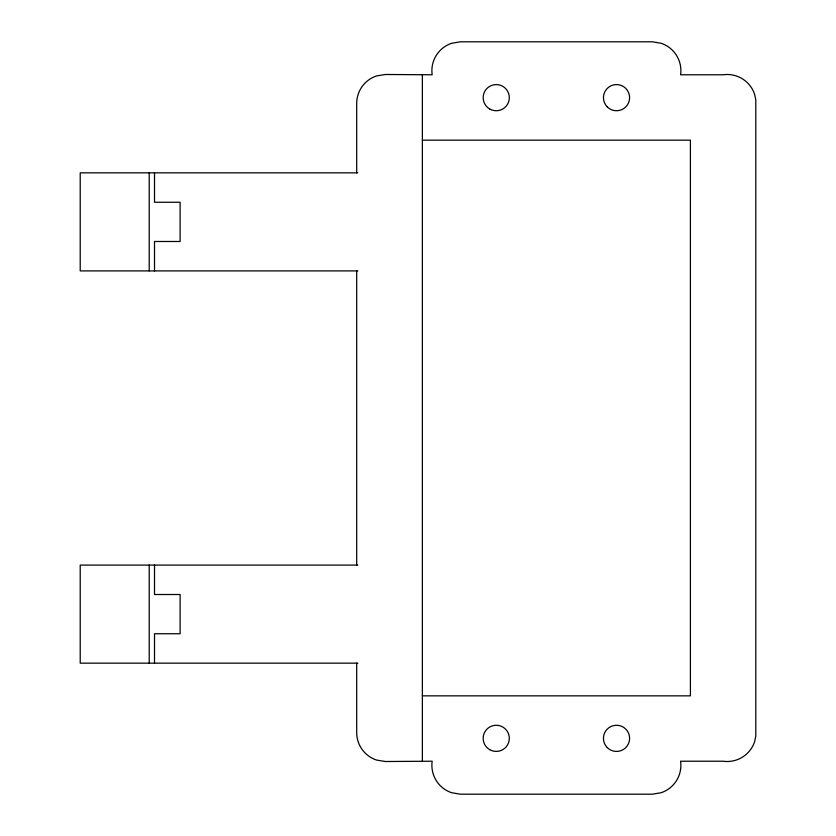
<?xml version="1.0" encoding="UTF-8"?>
<svg xmlns="http://www.w3.org/2000/svg" width="836" height="836" viewBox="0 0 836 836"><rect width="100%" height="100%" fill="white"/><g stroke="black" fill="none" stroke-linecap="round" stroke-linejoin="round"><path stroke-width="1.25" d="M422.368 140.155L690.411 140.155L690.411 695.845L422.368 695.845M357.839 172.843L80.214 172.843L80.214 270.906L357.839 270.906M357.839 565.094L80.214 565.094L80.214 663.157L357.839 663.157M422.368 74.78L422.368 761.22M356.7 172.843L356.7 103.016A28.894 28.894 0 0 1 376.451 75.971L385.229 74.488L432.17 74.78A28.894 28.894 0 0 1 451.639 43.284L460.406 41.8L652.362 41.8L661.13 43.284A28.894 28.894 0 0 1 680.598 74.78L723.098 74.78A28.894 28.894 0 0 1 754.594 94.238L755.786 99.818L755.786 736.182L754.594 741.762A28.894 28.894 0 0 1 723.098 761.22L680.598 761.22A28.894 28.894 0 0 1 661.13 792.716L652.362 794.2L460.406 794.2L451.639 792.716A28.894 28.894 0 0 1 432.17 761.22L385.229 761.512L376.451 760.028A28.894 28.894 0 0 1 356.7 732.984L356.7 663.157M356.7 270.906L356.7 565.094M154.514 172.843L154.514 202.26L180.116 202.26L180.116 241.489L154.514 241.489L154.514 270.906M154.514 565.094L154.514 594.511L180.116 594.511L180.116 633.74L154.514 633.74L154.514 663.157M149.216 172.843L149.216 270.906M149.216 565.094L149.216 663.157M607.281 747.593A13.073 13.073 0 0 0 629.163 741.731A13.073 13.073 0 0 0 613.143 725.711A13.073 13.073 0 0 0 607.281 747.593M489.697 749.662A13.073 13.073 0 0 0 509.312 738.345A13.073 13.073 0 0 0 489.697 727.017A13.073 13.073 0 0 0 489.697 749.662M607.281 106.903A13.073 13.073 0 0 0 629.163 101.041A13.073 13.073 0 0 0 613.143 85.032A13.073 13.073 0 0 0 607.281 106.903M489.697 108.983A13.073 13.073 0 0 0 509.312 97.655A13.073 13.073 0 0 0 489.697 86.338A13.073 13.073 0 0 0 489.697 108.983"/></g></svg>
